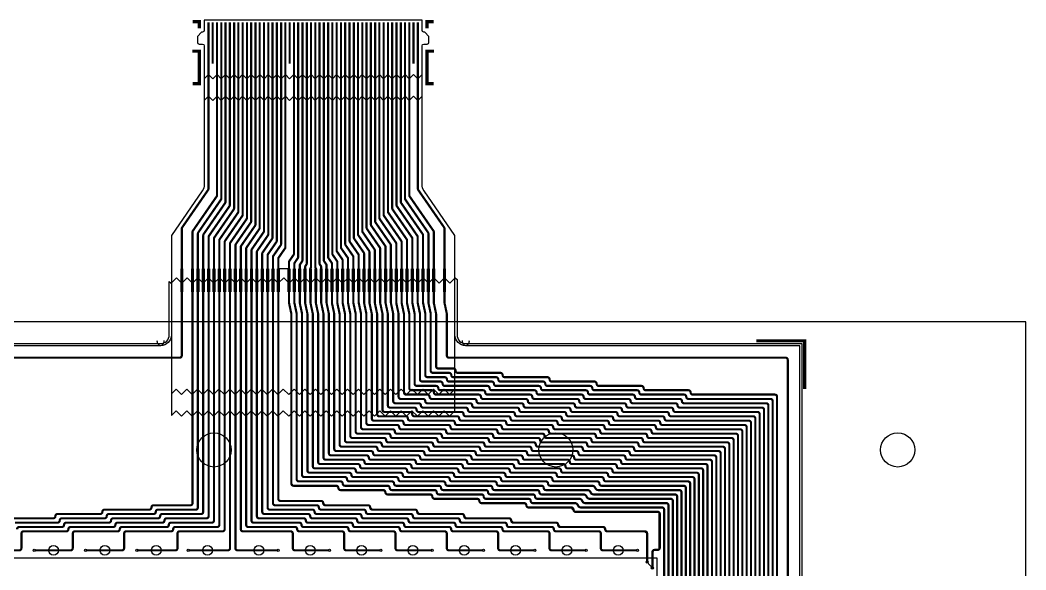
# Model space of a CAD drawing. Header units: millimetres. Extents: x 56 to 246, y -259 to -31.
# Drawn here: x 128.8 to 246.5, y -95 to -30.7 of the extents above; entities that cross this region are included whole.
import ezdxf

# ---------------------------------------------------------------- set-up
doc = ezdxf.new("R2010")
doc.units = ezdxf.units.MM
doc.header["$MEASUREMENT"] = 0
doc.layers.get('0').update_dxf_attribs({"linetype": 'CONTINUOUS'})
for name, color, linetype in [('16', 5, 'CONTINUOUS'), ('17', 1, 'CONTINUOUS'), ('26', 7, 'CONTINUOUS'), ('9', 5, 'CONTINUOUS'), ('9A', 142, 'CONTINUOUS'), ('9B Barrier', 82, 'CONTINUOUS'), ('Robot Base', 6, 'CONTINUOUS')]:
    doc.layers.add(name, color=color, linetype=linetype)

# ---------------------------------------------------------------- blocks, each defined once
blk = doc.blocks.new('*U2')
blk.add_circle((0, 0), 2)
blk = doc.blocks.new('*U3')
at = {"color": 0, "linetype": 'ByBlock'}
for p in [(80, 0), (120, 0), (160, 0)]:
    blk.add_blockref('*U2', p, dxfattribs=at)

msp = doc.modelspace()

# ---------------------------------------------------------------- linework, layer by layer
at = {"layer": '16'}
msp.add_lwpolyline([(181.32456, -68.19159, -0.415477851), (180.95754, -68.81098, -0.414213562), (179.68754, -67.54098), (179.68754, -55.91227), (176.0779, -50.68714, -0.15229617), (175.85281, -49.96529), (175.85281, -33.7083, -0.414213562), (176.05093, -33.51018), (176.45479, -33.51018, 0.414213562), (176.65291, -33.31206), (176.65291, -32.61064), (176.15292, -32.11064), (176.05093, -32.11064, -0.414213562), (175.85281, -31.91252), (175.85281, -30.7111), (150.35287, -30.7111), (150.35287, -31.91252, -0.414213562), (150.15475, -32.11064), (150.05276, -32.11064), (149.55277, -32.61064), (149.55277, -33.31206, 0.414213562), (149.75089, -33.51018), (150.15475, -33.51018, -0.414213562), (150.35287, -33.7083), (150.35287, -49.96529, -0.15229617), (150.12778, -50.68714), (146.51776, -55.91282), (146.51776, -67.54098, -0.414213562), (145.24776, -68.81098, -0.415477851), (144.88074, -68.19159)], format="xyb", dxfattribs=at)
at = {"layer": '17', "const_width": 0.254}
for points in [[(162.85284, -256.44582), (108.32307, -256.44582, -0.414213562), (108.06907, -256.19182), (108.06907, -70.46198, -0.414213562), (108.32307, -70.20798), (147.47826, -70.20798, 0.414213562), (147.73226, -69.95398), (147.73226, -55.1114, -0.15229617), (147.77593, -54.97136), (150.80928, -50.58043, 0.15229617), (150.85294, -50.44039), (150.85294, -30.9651)], [(153.35293, -30.9651), (153.35293, -52.33973, -0.15229617), (153.30881, -52.48121), (150.91328, -55.94887, 0.15229617), (150.86916, -56.09035), (150.86916, -88.74998, -0.414213562), (150.61516, -89.00398), (145.95995, -89.00398, 0.414213562), (145.70595, -89.25798), (145.70595, -89.25798, -0.414213562), (145.45195, -89.51198), (140.21866, -89.51198, 0.414213562), (139.96466, -89.76598), (139.96466, -89.76598, -0.414213562), (139.71066, -90.01998), (134.71981, -90.01998, 0.414213562), (134.46581, -90.27398), (134.46581, -90.27398, -0.414213562), (134.21181, -90.52798), (129.22097, -90.52798, 0.414213562), (128.96697, -90.78198), (128.96697, -92.49648, -0.414213562), (128.71297, -92.75048), (124.46101, -92.75048)], [(127.69697, -89.00398), (132.68781, -89.00398, 0.414213562), (132.94181, -88.74998), (132.94181, -88.74998, -0.414213562), (133.19581, -88.49598), (138.18666, -88.49598, 0.414213562), (138.44066, -88.24198), (138.44066, -88.24198, -0.414213562), (138.69466, -87.98798), (143.92795, -87.98798, 0.414213562), (144.18195, -87.73398), (144.18195, -87.73398, -0.414213562), (144.43595, -87.47998), (148.73302, -87.47998, 0.414213562), (148.98702, -87.22598), (148.98702, -55.50345, -0.15229617), (149.03114, -55.36197), (151.80927, -51.34048, 0.15229617), (151.85294, -51.20044), (151.85294, -30.9651)], [(152.35294, -30.9651), (152.35294, -51.57967, -0.15229617), (152.30882, -51.72116), (149.65852, -55.5576, 0.15229617), (149.6144, -55.69909), (149.6144, -87.73398, -0.414213562), (149.3604, -87.98798), (144.94395, -87.98798, 0.414213562), (144.68995, -88.24198), (144.68995, -88.24198, -0.414213562), (144.43595, -88.49598), (139.20266, -88.49598, 0.414213562), (138.94866, -88.74998), (138.94866, -88.74998, -0.414213562), (138.69466, -89.00398), (133.70381, -89.00398, 0.414213562), (133.44981, -89.25798), (133.44981, -89.25798, -0.414213562), (133.19581, -89.51198), (128.20497, -89.51198, 0.414213562)], [(152.85294, -30.9651), (152.85294, -51.9597, -0.15229617), (152.80882, -52.10118), (150.2859, -55.75324, 0.15229617), (150.24178, -55.89472), (150.24178, -88.24198, -0.414213562), (149.98778, -88.49598), (145.45195, -88.49598, 0.414213562), (145.19795, -88.74998), (145.19795, -88.74998, -0.414213562), (144.94395, -89.00398), (139.71066, -89.00398, 0.414213562), (139.45666, -89.25798), (139.45666, -89.25798, -0.414213562), (139.20266, -89.51198), (134.21181, -89.51198, 0.414213562), (133.95781, -89.76598), (133.95781, -89.76598, -0.414213562), (133.70381, -90.01998), (128.71297, -90.01998, 0.414213562), (128.45897, -90.27398)], [(153.85293, -30.9651), (153.85293, -52.71975, -0.15229617), (153.80881, -52.86123), (151.54066, -56.1445, 0.15229617), (151.49654, -56.28598), (151.49654, -89.25798, -0.414213562), (151.24254, -89.51198), (146.46795, -89.51198, 0.414213562), (146.21395, -89.76598), (146.21395, -89.76598, -0.414213562), (145.95995, -90.01998), (140.72666, -90.01998, 0.414213562), (140.47266, -90.27398), (140.47266, -90.27398, -0.414213562), (140.21866, -90.52798), (135.22781, -90.52798, 0.414213562), (134.97381, -90.78198), (134.97381, -92.49648, -0.414213562), (134.71981, -92.75048), (130.46785, -92.75048)], [(154.35293, -30.9651), (154.35293, -53.09978, -0.15229617), (154.30881, -53.24126), (152.16804, -56.34014, 0.15229617), (152.12392, -56.48162), (152.12392, -89.76598, -0.414213562), (151.86992, -90.01998), (146.97595, -90.01998, 0.414213562), (146.72195, -90.27398), (146.72195, -90.27398, -0.414213562), (146.46795, -90.52798), (141.23466, -90.52798, 0.414213562), (140.98066, -90.78198), (140.98066, -92.49648, -0.414213562), (140.72666, -92.75048), (136.4747, -92.75048)], [(154.85292, -30.9651), (154.85292, -53.4798, -0.15229617), (154.80881, -53.62128), (152.79542, -56.53577, 0.15229617), (152.7513, -56.67725), (152.7513, -90.27398, -0.414213562), (152.4973, -90.52798), (147.48395, -90.52798, 0.414213562), (147.22995, -90.78198), (147.22995, -92.49648, -0.414213562), (146.97595, -92.75048), (142.48155, -92.75048)], [(155.35292, -30.9651), (155.35292, -53.85983, -0.15229617), (155.3088, -54.00131), (153.4228, -56.7314, 0.15229617), (153.37868, -56.87288), (153.37868, -92.49648, -0.414213562), (153.12468, -92.75048), (148.48839, -92.75048)], [(159.0012, -92.75048), (154.26006, -92.75048, -0.414213562), (154.00606, -92.49648), (154.00606, -57.06852, -0.15229617), (154.05018, -56.92703), (155.8088, -54.38134, 0.15229617), (155.85292, -54.23985), (155.85292, -30.9651)], [(165.00804, -92.75048), (160.97605, -92.75048, -0.414213562), (160.72205, -92.49648), (160.72205, -90.78198, 0.414213562), (160.46805, -90.52798), (154.88744, -90.52798, -0.414213562), (154.63344, -90.27398), (154.63344, -57.26415, -0.15229617), (154.67756, -57.12267), (156.3088, -54.76136, 0.15229617), (156.35292, -54.61988), (156.35292, -30.9651)], [(171.01489, -92.75048), (166.9829, -92.75048, -0.414213562), (166.7289, -92.49648), (166.7289, -90.78198, 0.414213562), (166.4749, -90.52798), (161.48405, -90.52798, -0.414213562), (161.23005, -90.27398), (161.23005, -90.27398, 0.414213562), (160.97605, -90.01998), (155.51482, -90.01998, -0.414213562), (155.26082, -89.76598), (155.26082, -57.45978, -0.15229617), (155.30494, -57.3183), (156.8088, -55.14139, 0.15229617), (156.85291, -54.99991), (156.85291, -30.9651)], [(177.02174, -92.75048), (172.98975, -92.75048, -0.414213562), (172.73575, -92.49648), (172.73575, -90.78198, 0.414213562), (172.48175, -90.52798), (167.4909, -90.52798, -0.414213562), (167.2369, -90.27398), (167.2369, -90.27398, 0.414213562), (166.9829, -90.01998), (161.99205, -90.01998, -0.414213562), (161.73805, -89.76598), (161.73805, -89.76598, 0.414213562), (161.48405, -89.51198), (156.1422, -89.51198, -0.414213562), (155.8882, -89.25798), (155.8882, -57.65541, -0.15229617), (155.93232, -57.51393), (157.30879, -55.52141, 0.15229617), (157.35291, -55.37993), (157.35291, -30.9651)], [(183.02858, -92.75048), (178.99659, -92.75048, -0.414213562), (178.74259, -92.49648), (178.74259, -90.78198, 0.414213562), (178.48859, -90.52798), (173.49775, -90.52798, -0.414213562), (173.24375, -90.27398), (173.24375, -90.27398, 0.414213562), (172.98975, -90.01998), (167.9989, -90.01998, -0.414213562), (167.7449, -89.76598), (167.7449, -89.76598, 0.414213562), (167.4909, -89.51198), (162.50005, -89.51198, -0.414213562), (162.24605, -89.25798), (162.24605, -89.25798, 0.414213562), (161.99205, -89.00398), (156.76958, -89.00398, -0.414213562), (156.51558, -88.74998), (156.51558, -57.85105, -0.15229617), (156.5597, -57.70956), (157.80879, -55.90144, 0.15229617), (157.85291, -55.75996), (157.85291, -30.9651)], [(189.03543, -92.75048), (185.00344, -92.75048, -0.414213562), (184.74944, -92.49648), (184.74944, -90.78198, 0.414213562), (184.49544, -90.52798), (179.50459, -90.52798, -0.414213562), (179.25059, -90.27398), (179.25059, -90.27398, 0.414213562), (178.99659, -90.01998), (174.00575, -90.01998, -0.414213562), (173.75175, -89.76598), (173.75175, -89.76598, 0.414213562), (173.49775, -89.51198), (168.5069, -89.51198, -0.414213562), (168.2529, -89.25798), (168.2529, -89.25798, 0.414213562), (167.9989, -89.00398), (163.00805, -89.00398, -0.414213562), (162.75405, -88.74998), (162.75405, -88.74998, 0.414213562), (162.50005, -88.49598), (157.39696, -88.49598, -0.414213562), (157.14296, -88.24198), (157.14296, -58.04668, -0.15229617), (157.18708, -57.9052), (158.30879, -56.28146, 0.15229617), (158.35291, -56.13998), (158.35291, -30.9651)], [(195.04227, -92.75048), (191.01028, -92.75048, -0.414213562), (190.75628, -92.49648), (190.75628, -90.78198, 0.414213562), (190.50228, -90.52798), (185.51144, -90.52798, -0.414213562), (185.25744, -90.27398), (185.25744, -90.27398, 0.414213562), (185.00344, -90.01998), (180.01259, -90.01998, -0.414213562), (179.75859, -89.76598), (179.75859, -89.76598, 0.414213562), (179.50459, -89.51198), (174.51375, -89.51198, -0.414213562), (174.25975, -89.25798), (174.25975, -89.25798, 0.414213562), (174.00575, -89.00398), (169.0149, -89.00398, -0.414213562), (168.7609, -88.74998), (168.7609, -88.74998, 0.414213562), (168.5069, -88.49598), (163.51605, -88.49598, -0.414213562), (163.26205, -88.24198), (163.26205, -88.24198, 0.414213562), (163.00805, -87.98798), (158.02434, -87.98798, -0.414213562), (157.77034, -87.73398), (157.77034, -58.24231, -0.15229617), (157.81446, -58.10083), (158.80879, -56.66149, 0.15229617), (158.8529, -56.52001), (158.8529, -30.9651)], [(201.04912, -92.75048), (197.01713, -92.75048, -0.414213562), (196.76313, -92.49648), (196.76313, -90.78198, 0.414213562), (196.50913, -90.52798), (191.51828, -90.52798, -0.414213562), (191.26428, -90.27398), (191.26428, -90.27398, 0.414213562), (191.01028, -90.01998), (186.01944, -90.01998, -0.414213562), (185.76544, -89.76598), (185.76544, -89.76598, 0.414213562), (185.51144, -89.51198), (180.52059, -89.51198, -0.414213562), (180.26659, -89.25798), (180.26659, -89.25798, 0.414213562), (180.01259, -89.00398), (175.02175, -89.00398, -0.414213562), (174.76775, -88.74998), (174.76775, -88.74998, 0.414213562), (174.51375, -88.49598), (169.5229, -88.49598, -0.414213562), (169.2689, -88.24198), (169.2689, -88.24198, 0.414213562), (169.0149, -87.98798), (164.02405, -87.98798, -0.414213562), (163.77005, -87.73398), (163.77005, -87.73398, 0.414213562), (163.51605, -87.47998), (158.65172, -87.47998, -0.414213562), (158.39772, -87.22598), (158.39772, -58.43794, -0.15229617), (158.44184, -58.29646), (159.30878, -57.04152, 0.15229617), (159.3529, -56.90003), (159.3529, -30.9651)], [(202.18061, -94.12548), (202.18061, -90.78198, 0.414213562), (201.92661, -90.52798), (197.52513, -90.52798, -0.414213562), (197.27113, -90.27398), (197.27113, -90.27398, 0.414213562), (197.01713, -90.01998), (192.02628, -90.01998, -0.414213562), (191.77228, -89.76598), (191.77228, -89.76598, 0.414213562), (191.51828, -89.51198), (186.52744, -89.51198, -0.414213562), (186.27344, -89.25798), (186.27344, -89.25798, 0.414213562), (186.01944, -89.00398), (181.02859, -89.00398, -0.414213562), (180.77459, -88.74998), (180.77459, -88.74998, 0.414213562), (180.52059, -88.49598), (175.52975, -88.49598, -0.414213562), (175.27575, -88.24198), (175.27575, -88.24198, 0.414213562), (175.02175, -87.98798), (170.0309, -87.98798, -0.414213562), (169.7769, -87.73398), (169.7769, -87.73398, 0.414213562), (169.5229, -87.47998), (164.53205, -87.47998, -0.414213562), (164.27805, -87.22598), (164.27805, -87.22598, 0.414213562), (164.02405, -86.97198), (159.2791, -86.97198, -0.414213562), (159.0251, -86.71798), (159.0251, -58.63358, -0.15229617), (159.06922, -58.49209), (159.80878, -57.42154, 0.15229617), (159.8529, -57.28006), (159.8529, -30.9651)], [(202.7996, -94.82068), (202.7996, -92.95435, -0.414213562), (203.0536, -92.70035), (203.41261, -92.70035, 0.414213562), (203.66661, -92.44635), (203.66661, -88.49598, 0.414213562), (203.41261, -88.24198), (193.81711, -88.24198, -0.414213562), (193.56311, -87.98798, 0.414213562), (193.30911, -87.73398), (188.30544, -87.73398, -0.414213562), (188.05144, -87.47998), (188.05144, -87.47998, 0.414213562), (187.79744, -87.22598), (182.80659, -87.22598, -0.414213562), (182.55259, -86.97198), (182.55259, -86.97198, 0.414213562), (182.29859, -86.71798), (177.30775, -86.71798, -0.414213562), (177.05375, -86.46398), (177.05375, -86.46398, 0.414213562), (176.79975, -86.20998), (171.8089, -86.20998, -0.414213562), (171.5549, -85.95598), (171.5549, -85.95598, 0.414213562), (171.3009, -85.70198), (166.31005, -85.70198, -0.414213562), (166.05605, -85.44798), (166.05605, -85.44798, 0.414213562), (165.80205, -85.19398), (160.8031, -85.19398, -0.414213562), (160.5491, -84.93998), (160.5491, -65.09397, 0.052274274), (160.54358, -65.04129), (160.28538, -63.82339, -0.052274274), (160.27986, -63.77071), (160.27986, -59.02484, -0.15229617), (160.32398, -58.88336), (160.80877, -58.18159, 0.15229617), (160.85289, -58.04011), (160.85289, -30.9651)], [(204.17461, -100.62162), (204.17461, -87.98798, 0.414213562), (203.92061, -87.73398), (194.43928, -87.73398, -0.317837245), (194.08007, -87.47998, 0.317837245), (193.72086, -87.22598), (188.81344, -87.22598, -0.414213562), (188.55944, -86.97198), (188.55944, -86.97198, 0.414213562), (188.30544, -86.71798), (183.31459, -86.71798, -0.414213562), (183.06059, -86.46398), (183.06059, -86.46398, 0.414213562), (182.80659, -86.20998), (177.81575, -86.20998, -0.414213562), (177.56175, -85.95598), (177.56175, -85.95598, 0.414213562), (177.30775, -85.70198), (172.3169, -85.70198, -0.414213562), (172.0629, -85.44798), (172.0629, -85.44798, 0.414213562), (171.8089, -85.19398), (166.81805, -85.19398, -0.414213562), (166.56405, -84.93998), (166.56405, -84.93998, 0.414213562), (166.31005, -84.68598), (161.43048, -84.68598, -0.414213562), (161.17648, -84.43198), (161.17648, -65.09397, 0.052274274), (161.17096, -65.04129), (160.91276, -63.82339, -0.052274274), (160.90724, -63.77071), (160.90724, -59.22047, -0.15229617), (160.95136, -59.07899), (161.30877, -58.56162, 0.15229617), (161.35289, -58.42014), (161.35289, -30.9651)], [(161.85289, -30.9651), (161.85289, -58.80016, -0.15229617), (161.80877, -58.94164), (161.57874, -59.27463, 0.15229617), (161.53462, -59.41611), (161.53462, -63.77071, 0.052274274), (161.54014, -63.82339), (161.79834, -65.04129, -0.052274274), (161.80386, -65.09397), (161.80386, -83.92398, 0.414213562), (162.05786, -84.17798), (166.81805, -84.17798, -0.414213562), (167.07205, -84.43198), (167.07205, -84.43198, 0.414213562), (167.32605, -84.68598), (172.3169, -84.68598, -0.414213562), (172.5709, -84.93998), (172.5709, -84.93998, 0.414213562), (172.8249, -85.19398), (177.81575, -85.19398, -0.414213562), (178.06975, -85.44798), (178.06975, -85.44798, 0.414213562), (178.32375, -85.70198), (183.31459, -85.70198, -0.414213562), (183.56859, -85.95598), (183.56859, -85.95598, 0.414213562), (183.82259, -86.20998), (188.81344, -86.20998, -0.414213562), (189.06744, -86.46398), (189.06744, -86.46398, 0.414213562), (189.32144, -86.71798), (194.22886, -86.71798, -0.317837245), (194.58807, -86.97198, 0.317837245), (194.94728, -87.22598), (204.42861, -87.22598, -0.414213562), (204.68261, -87.47998), (204.68261, -101.1464, -0.198912367)], [(205.19061, -101.35682), (205.19061, -86.97198, 0.414213562), (204.93661, -86.71798), (195.45528, -86.71798, -0.317837245), (195.09607, -86.46398, 0.317837245), (194.73686, -86.20998), (189.82944, -86.20998, -0.414213562), (189.57544, -85.95598), (189.57544, -85.95598, 0.414213562), (189.32144, -85.70198), (184.33059, -85.70198, -0.414213562), (184.07659, -85.44798), (184.07659, -85.44798, 0.414213562), (183.82259, -85.19398), (178.83175, -85.19398, -0.414213562), (178.57775, -84.93998), (178.57775, -84.93998, 0.414213562), (178.32375, -84.68598), (173.3329, -84.68598, -0.414213562), (173.0789, -84.43198), (173.0789, -84.43198, 0.414213562), (172.8249, -84.17798), (167.83405, -84.17798, -0.414213562), (167.58005, -83.92398), (167.58005, -83.92398, 0.414213562), (167.32605, -83.66998), (162.68524, -83.66998, -0.414213562), (162.43124, -83.41598), (162.43124, -65.09397, 0.052274274), (162.42572, -65.04129), (162.16752, -63.82339, -0.052274274), (162.162, -63.77071), (162.162, -59.61174, -0.15229617), (162.20612, -59.47026), (162.30877, -59.32167, 0.15229617), (162.35288, -59.18019), (162.35288, -30.9651)], [(162.85288, -30.9651), (162.85288, -59.56408, -0.128349163), (162.82113, -59.68572, 0.128349163), (162.78938, -59.80737), (162.78938, -63.77071, 0.052274274), (162.7949, -63.82339), (163.0531, -65.04129, -0.052274274), (163.05862, -65.09397), (163.05862, -82.90798, 0.414213562), (163.31262, -83.16198), (167.83405, -83.16198, -0.414213562), (168.08805, -83.41598), (168.08805, -83.41598, 0.414213562), (168.34205, -83.66998), (173.3329, -83.66998, -0.414213562), (173.5869, -83.92398), (173.5869, -83.92398, 0.414213562), (173.8409, -84.17798), (178.83175, -84.17798, -0.414213562), (179.08575, -84.43198), (179.08575, -84.43198, 0.414213562), (179.33975, -84.68598), (184.33059, -84.68598, -0.414213562), (184.58459, -84.93998), (184.58459, -84.93998, 0.414213562), (184.83859, -85.19398), (189.82944, -85.19398, -0.414213562), (190.08344, -85.44798), (190.08344, -85.44798, 0.414213562), (190.33744, -85.70198), (195.20128, -85.70198, -0.317837245), (195.56049, -85.95598, 0.317837245), (195.9197, -86.20998), (205.44461, -86.20998, -0.414213562), (205.69861, -86.46398), (205.69861, -101.56724, -0.198912367)], [(206.20661, -101.77771), (206.20661, -85.95598, 0.414213562), (205.95261, -85.70198), (196.47128, -85.70198, -0.317837245), (196.11207, -85.44798, 0.317837245), (195.75286, -85.19398), (190.84544, -85.19398, -0.414213562), (190.59144, -84.93998), (190.59144, -84.93998, 0.414213562), (190.33744, -84.68598), (185.34659, -84.68598, -0.414213562), (185.09259, -84.43198), (185.09259, -84.43198, 0.414213562), (184.83859, -84.17798), (179.84775, -84.17798, -0.414213562), (179.59375, -83.92398), (179.59375, -83.92398, 0.414213562), (179.33975, -83.66998), (174.3489, -83.66998, -0.414213562), (174.0949, -83.41598), (174.0949, -83.41598, 0.414213562), (173.8409, -83.16198), (168.85005, -83.16198, -0.414213562), (168.59605, -82.90798), (168.59605, -82.90798, 0.414213562), (168.34205, -82.65398), (163.93962, -82.65398, -0.414213562), (163.68562, -82.39998), (163.68562, -65.09397, 0.052274274), (163.6801, -65.04129), (163.4219, -63.82339, -0.052274274), (163.41638, -63.77071), (163.41638, -59.80737, 0.128349163), (163.38463, -59.68572, -0.128349163), (163.35288, -59.56408), (163.35288, -30.9651)], [(163.85288, -30.9651), (163.85288, -59.18019, 0.15229617), (163.89699, -59.32167), (163.99964, -59.47026, -0.15229617), (164.04376, -59.61174), (164.04376, -63.77071, 0.052274274), (164.04928, -63.82339), (164.30748, -65.04129, -0.052274274), (164.313, -65.09397), (164.313, -81.89198, 0.414213562), (164.567, -82.14598), (168.85005, -82.14598, -0.414213562), (169.10405, -82.39998), (169.10405, -82.39998, 0.414213562), (169.35805, -82.65398), (174.3489, -82.65398, -0.414213562), (174.6029, -82.90798), (174.6029, -82.90798, 0.414213562), (174.8569, -83.16198), (179.84775, -83.16198, -0.414213562), (180.10175, -83.41598), (180.10175, -83.41598, 0.414213562), (180.35575, -83.66998), (185.34659, -83.66998, -0.414213562), (185.60059, -83.92398), (185.60059, -83.92398, 0.414213562), (185.85459, -84.17798), (190.84544, -84.17798, -0.414213562), (191.09944, -84.43198), (191.09944, -84.43198, 0.414213562), (191.35344, -84.68598), (196.34428, -84.68598, -0.414213562), (196.59828, -84.93998), (196.59828, -84.93998, 0.414213562), (196.85228, -85.19398), (206.46061, -85.19398, -0.414213562), (206.71461, -85.44798), (206.71461, -101.98813, -0.198912367)], [(175.35282, -30.9651), (175.35282, -50.44039, 0.15229617), (175.39648, -50.58043), (178.42983, -54.97136, -0.15229617), (178.4735, -55.1114), (178.4735, -63.77252, 0.052274274), (178.47902, -63.82519), (178.73722, -65.0431, -0.052274274), (178.74274, -65.09577), (178.74274, -69.95398, 0.414213562), (178.99674, -70.20798), (218.38261, -70.20798, -0.414213562), (218.63661, -70.46198), (218.63661, -256.19182, -0.414213562), (218.38261, -256.44582), (163.85284, -256.44582)], [(207.22261, -102.19855), (207.22261, -84.93998, 0.414213562), (206.96861, -84.68598), (197.36028, -84.68598, -0.414213562), (197.10628, -84.43198), (197.10628, -84.43198, 0.414213562), (196.85228, -84.17798), (191.86144, -84.17798, -0.414213562), (191.60744, -83.92398), (191.60744, -83.92398, 0.414213562), (191.35344, -83.66998), (186.36259, -83.66998, -0.414213562), (186.10859, -83.41598), (186.10859, -83.41598, 0.414213562), (185.85459, -83.16198), (180.86375, -83.16198, -0.414213562), (180.60975, -82.90798), (180.60975, -82.90798, 0.414213562), (180.35575, -82.65398), (175.3649, -82.65398, -0.414213562), (175.1109, -82.39998), (175.1109, -82.39998, 0.414213562), (174.8569, -82.14598), (169.86605, -82.14598, -0.414213562), (169.61205, -81.89198), (169.61205, -81.89198, 0.414213562), (169.35805, -81.63798), (165.19438, -81.63798, -0.414213562), (164.94038, -81.38398), (164.94038, -65.09397, 0.052274274), (164.93486, -65.04129), (164.67666, -63.82339, -0.052274274), (164.67114, -63.77071), (164.67114, -59.41611, 0.15229617), (164.62702, -59.27463), (164.39699, -58.94164, -0.15229617), (164.35287, -58.80016), (164.35287, -30.9651)], [(164.85287, -30.9651), (164.85287, -58.42014, 0.15229617), (164.89699, -58.56162), (165.2544, -59.07899, -0.15229617), (165.29852, -59.22047), (165.29852, -63.77071, 0.052274274), (165.30404, -63.82339), (165.56224, -65.04129, -0.052274274), (165.56776, -65.09397), (165.56776, -80.87598, 0.414213562), (165.82176, -81.12998), (169.86605, -81.12998, -0.414213562), (170.12005, -81.38398), (170.12005, -81.38398, 0.414213562), (170.37405, -81.63798), (175.3649, -81.63798, -0.414213562), (175.6189, -81.89198), (175.6189, -81.89198, 0.414213562), (175.8729, -82.14598), (180.86375, -82.14598, -0.414213562), (181.11775, -82.39998), (181.11775, -82.39998, 0.414213562), (181.37175, -82.65398), (186.36259, -82.65398, -0.414213562), (186.61659, -82.90798), (186.61659, -82.90798, 0.414213562), (186.87059, -83.16198), (191.86144, -83.16198, -0.414213562), (192.11544, -83.41598), (192.11544, -83.41598, 0.414213562), (192.36944, -83.66998), (197.36028, -83.66998, -0.414213562), (197.61428, -83.92398), (197.61428, -83.92398, 0.414213562), (197.86828, -84.17798), (207.47661, -84.17798, -0.414213562), (207.73061, -84.43198), (207.73061, -102.40897, -0.198912367)], [(208.23861, -102.61939), (208.23861, -83.92398, 0.414213562), (207.98461, -83.66998), (198.37628, -83.66998, -0.414213562), (198.12228, -83.41598), (198.12228, -83.41598, 0.414213562), (197.86828, -83.16198), (192.87744, -83.16198, -0.414213562), (192.62344, -82.90798), (192.62344, -82.90798, 0.414213562), (192.36944, -82.65398), (187.37859, -82.65398, -0.414213562), (187.12459, -82.39998), (187.12459, -82.39998, 0.414213562), (186.87059, -82.14598), (181.87975, -82.14598, -0.414213562), (181.62575, -81.89198), (181.62575, -81.89198, 0.414213562), (181.37175, -81.63798), (176.3809, -81.63798, -0.414213562), (176.1269, -81.38398), (176.1269, -81.38398, 0.414213562), (175.8729, -81.12998), (170.88205, -81.12998, -0.414213562), (170.62805, -80.87598), (170.62805, -80.87598, 0.414213562), (170.37405, -80.62198), (166.44914, -80.62198, -0.414213562), (166.19514, -80.36798), (166.19514, -65.09397, 0.052274274), (166.18962, -65.04129), (165.93142, -63.82339, -0.052274274), (165.9259, -63.77071), (165.9259, -59.02484, 0.15229617), (165.88178, -58.88336), (165.39699, -58.18159, -0.15229617), (165.35287, -58.04011), (165.35287, -30.9651)], [(208.74661, -102.82981), (208.74661, -83.41598, 0.414213562), (208.49261, -83.16198), (198.88428, -83.16198, -0.414213562), (198.63028, -82.90798), (198.63028, -82.90798, 0.414213562), (198.37628, -82.65398), (193.38544, -82.65398, -0.414213562), (193.13144, -82.39998), (193.13144, -82.39998, 0.414213562), (192.87744, -82.14598), (187.88659, -82.14598, -0.414213562), (187.63259, -81.89198), (187.63259, -81.89198, 0.414213562), (187.37859, -81.63798), (182.38775, -81.63798, -0.414213562), (182.13375, -81.38398), (182.13375, -81.38398, 0.414213562), (181.87975, -81.12998), (176.8889, -81.12998, -0.414213562), (176.6349, -80.87598), (176.6349, -80.87598, 0.414213562), (176.3809, -80.62198), (171.39005, -80.62198, -0.414213562), (171.13605, -80.36798), (171.13605, -80.36798, 0.414213562), (170.88205, -80.11398), (167.07652, -80.11398, -0.414213562), (166.82252, -79.85998), (166.82252, -65.09397, 0.052274274), (166.817, -65.04129), (166.5588, -63.82339, -0.052274274), (166.55328, -63.77071), (166.55328, -58.82921, 0.15229617), (166.50916, -58.68773), (165.89698, -57.80157, -0.15229617), (165.85287, -57.66009), (165.85287, -30.9651)], [(209.25461, -103.04023), (209.25461, -82.90798, 0.414213562), (209.00061, -82.65398), (199.39228, -82.65398, -0.414213562), (199.13828, -82.39998), (199.13828, -82.39998, 0.414213562), (198.88428, -82.14598), (193.89344, -82.14598, -0.414213562), (193.63944, -81.89198), (193.63944, -81.89198, 0.414213562), (193.38544, -81.63798), (188.39459, -81.63798, -0.414213562), (188.14059, -81.38398), (188.14059, -81.38398, 0.414213562), (187.88659, -81.12998), (182.89575, -81.12998, -0.414213562), (182.64175, -80.87598), (182.64175, -80.87598, 0.414213562), (182.38775, -80.62198), (177.3969, -80.62198, -0.414213562), (177.1429, -80.36798), (177.1429, -80.36798, 0.414213562), (176.8889, -80.11398), (171.89805, -80.11398, -0.414213562), (171.64405, -79.85998), (171.64405, -79.85998, 0.414213562), (171.39005, -79.60598), (167.7039, -79.60598, -0.414213562), (167.4499, -79.35198), (167.4499, -65.09577, 0.052274274), (167.44438, -65.0431), (167.18618, -63.82519, -0.052274274), (167.18066, -63.77252), (167.18066, -58.63358, 0.15229617), (167.13654, -58.49209), (166.39698, -57.42154, -0.15229617), (166.35286, -57.28006), (166.35286, -30.9651)], [(209.76261, -103.25065), (209.76261, -82.39998, 0.414213562), (209.50861, -82.14598), (199.90028, -82.14598, -0.414213562), (199.64628, -81.89198), (199.64628, -81.89198, 0.414213562), (199.39228, -81.63798), (194.40144, -81.63798, -0.414213562), (194.14744, -81.38398), (194.14744, -81.38398, 0.414213562), (193.89344, -81.12998), (188.90259, -81.12998, -0.414213562), (188.64859, -80.87598), (188.64859, -80.87598, 0.414213562), (188.39459, -80.62198), (183.40375, -80.62198, -0.414213562), (183.14975, -80.36798), (183.14975, -80.36798, 0.414213562), (182.89575, -80.11398), (177.9049, -80.11398, -0.414213562), (177.6509, -79.85998), (177.6509, -79.85998, 0.414213562), (177.3969, -79.60598), (172.40605, -79.60598, -0.414213562), (172.15205, -79.35198), (172.15205, -79.35198, 0.414213562), (171.89805, -79.09798), (168.33128, -79.09798, -0.414213562), (168.07728, -78.84398), (168.07728, -65.09397, 0.052274274), (168.07176, -65.04129), (167.81356, -63.82339, -0.052274274), (167.80804, -63.77071), (167.80804, -58.43794, 0.15229617), (167.76392, -58.29646), (166.89698, -57.04152, -0.15229617), (166.85286, -56.90003), (166.85286, -30.9651)], [(210.27061, -103.46107), (210.27061, -81.89198, 0.414213562), (210.01661, -81.63798), (200.40828, -81.63798, -0.414213562), (200.15428, -81.38398), (200.15428, -81.38398, 0.414213562), (199.90028, -81.12998), (194.90944, -81.12998, -0.414213562), (194.65544, -80.87598), (194.65544, -80.87598, 0.414213562), (194.40144, -80.62198), (189.41059, -80.62198, -0.414213562), (189.15659, -80.36798), (189.15659, -80.36798, 0.414213562), (188.90259, -80.11398), (183.91175, -80.11398, -0.414213562), (183.65775, -79.85998), (183.65775, -79.85998, 0.414213562), (183.40375, -79.60598), (178.4129, -79.60598, -0.414213562), (178.1589, -79.35198), (178.1589, -79.35198, 0.414213562), (177.9049, -79.09798), (172.91405, -79.09798, -0.414213562), (172.66005, -78.84398), (172.66005, -78.84398, 0.414213562), (172.40605, -78.58998), (168.95866, -78.58998, -0.414213562), (168.70466, -78.33598), (168.70466, -65.09397, 0.052274274), (168.69914, -65.04129), (168.44094, -63.82339, -0.052274274), (168.43542, -63.77071), (168.43542, -58.24231, 0.15229617), (168.3913, -58.10083), (167.39697, -56.66149, -0.15229617), (167.35286, -56.52001), (167.35286, -30.9651)], [(210.77861, -103.67149), (210.77861, -81.38398, 0.414213562), (210.52461, -81.12998), (200.91628, -81.12998, -0.414213562), (200.66228, -80.87598), (200.66228, -80.87598, 0.414213562), (200.40828, -80.62198), (195.41744, -80.62198, -0.414213562), (195.16344, -80.36798), (195.16344, -80.36798, 0.414213562), (194.90944, -80.11398), (189.91859, -80.11398, -0.414213562), (189.66459, -79.85998), (189.66459, -79.85998, 0.414213562), (189.41059, -79.60598), (184.41975, -79.60598, -0.414213562), (184.16575, -79.35198), (184.16575, -79.35198, 0.414213562), (183.91175, -79.09798), (178.9209, -79.09798, -0.414213562), (178.6669, -78.84398), (178.6669, -78.84398, 0.414213562), (178.4129, -78.58998), (173.42205, -78.58998, -0.414213562), (173.16805, -78.33598), (173.16805, -78.33598, 0.414213562), (172.91405, -78.08198), (169.58604, -78.08198, -0.414213562), (169.33204, -77.82798), (169.33204, -65.09397, 0.052274274), (169.32652, -65.04129), (169.06832, -63.82339, -0.052274274), (169.0628, -63.77071), (169.0628, -58.04668, 0.15229617), (169.01868, -57.9052), (167.89697, -56.28146, -0.15229617), (167.85285, -56.13998), (167.85285, -30.9651)], [(211.28661, -103.88191), (211.28661, -80.87598, 0.414213562), (211.03261, -80.62198), (201.42428, -80.62198, -0.414213562), (201.17028, -80.36798), (201.17028, -80.36798, 0.414213562), (200.91628, -80.11398), (195.92544, -80.11398, -0.414213562), (195.67144, -79.85998), (195.67144, -79.85998, 0.414213562), (195.41744, -79.60598), (190.42659, -79.60598, -0.414213562), (190.17259, -79.35198), (190.17259, -79.35198, 0.414213562), (189.91859, -79.09798), (184.92775, -79.09798, -0.414213562), (184.67375, -78.84398), (184.67375, -78.84398, 0.414213562), (184.41975, -78.58998), (179.4289, -78.58998, -0.414213562), (179.1749, -78.33598), (179.1749, -78.33598, 0.414213562), (178.9209, -78.08198), (173.93005, -78.08198, -0.414213562), (173.67605, -77.82798), (173.67605, -77.82798, 0.414213562), (173.42205, -77.57398), (170.21342, -77.57398, -0.414213562), (169.95942, -77.31998), (169.95942, -65.09397, 0.052274274), (169.9539, -65.04129), (169.6957, -63.82339, -0.052274274), (169.69018, -63.77071), (169.69018, -57.85105, 0.15229617), (169.64606, -57.70956), (168.39697, -55.90144, -0.15229617), (168.35285, -55.75996), (168.35285, -30.9651)], [(211.79461, -104.09233), (211.79461, -80.36798, 0.414213562), (211.54061, -80.11398), (201.93228, -80.11398, -0.414213562), (201.67828, -79.85998), (201.67828, -79.85998, 0.414213562), (201.42428, -79.60598), (196.43344, -79.60598, -0.414213562), (196.17944, -79.35198), (196.17944, -79.35198, 0.414213562), (195.92544, -79.09798), (190.93459, -79.09798, -0.414213562), (190.68059, -78.84398), (190.68059, -78.84398, 0.414213562), (190.42659, -78.58998), (185.43575, -78.58998, -0.414213562), (185.18175, -78.33598), (185.18175, -78.33598, 0.414213562), (184.92775, -78.08198), (179.9369, -78.08198, -0.414213562), (179.6829, -77.82798), (179.6829, -77.82798, 0.414213562), (179.4289, -77.57398), (174.43805, -77.57398, -0.414213562), (174.18405, -77.31998), (174.18405, -77.31998, 0.414213562), (173.93005, -77.06598), (170.8408, -77.06598, -0.414213562), (170.5868, -76.81198), (170.5868, -65.09397, 0.052274274), (170.58128, -65.04129), (170.32308, -63.82339, -0.052274274), (170.31756, -63.77071), (170.31756, -57.65541, 0.15229617), (170.27344, -57.51393), (168.89697, -55.52141, -0.15229617), (168.85285, -55.37993), (168.85285, -30.9651)], [(212.30261, -104.30275), (212.30261, -79.85998, 0.414213562), (212.04861, -79.60598), (202.44028, -79.60598, -0.414213562), (202.18628, -79.35198), (202.18628, -79.35198, 0.414213562), (201.93228, -79.09798), (196.94144, -79.09798, -0.414213562), (196.68744, -78.84398), (196.68744, -78.84398, 0.414213562), (196.43344, -78.58998), (191.44259, -78.58998, -0.414213562), (191.18859, -78.33598), (191.18859, -78.33598, 0.414213562), (190.93459, -78.08198), (185.94375, -78.08198, -0.414213562), (185.68975, -77.82798), (185.68975, -77.82798, 0.414213562), (185.43575, -77.57398), (180.4449, -77.57398, -0.414213562), (180.1909, -77.31998), (180.1909, -77.31998, 0.414213562), (179.9369, -77.06598), (174.94605, -77.06598, -0.414213562), (174.69205, -76.81198), (174.69205, -76.81198, 0.414213562), (174.43805, -76.55798), (171.46818, -76.55798, -0.414213562), (171.21418, -76.30398), (171.21418, -65.09577, 0.052274274), (171.20866, -65.0431), (170.95046, -63.82519, -0.052274274), (170.94494, -63.77252), (170.94494, -57.45978, 0.15229617), (170.90082, -57.3183), (169.39696, -55.14139, -0.15229617), (169.35285, -54.99991), (169.35285, -30.9651)], [(212.81061, -104.51317), (212.81061, -79.35198, 0.414213562), (212.55661, -79.09798), (202.94828, -79.09798, -0.414213562), (202.69428, -78.84398), (202.69428, -78.84398, 0.414213562), (202.44028, -78.58998), (197.44944, -78.58998, -0.414213562), (197.19544, -78.33598), (197.19544, -78.33598, 0.414213562), (196.94144, -78.08198), (191.95059, -78.08198, -0.414213562), (191.69659, -77.82798), (191.69659, -77.82798, 0.414213562), (191.44259, -77.57398), (186.45175, -77.57398, -0.414213562), (186.19775, -77.31998), (186.19775, -77.31998, 0.414213562), (185.94375, -77.06598), (180.9529, -77.06598, -0.414213562), (180.6989, -76.81198), (180.6989, -76.81198, 0.414213562), (180.4449, -76.55798), (175.45405, -76.55798, -0.414213562), (175.20005, -76.30398), (175.20005, -76.30398, 0.414213562), (174.94605, -76.04998), (172.09556, -76.04998, -0.414213562), (171.84156, -75.79598), (171.84156, -65.09397, 0.052274274), (171.83604, -65.04129), (171.57784, -63.82339, -0.052274274), (171.57232, -63.77071), (171.57232, -57.26415, 0.15229617), (171.5282, -57.12267), (169.89696, -54.76136, -0.15229617), (169.85284, -54.61988), (169.85284, -30.9651)], [(213.31861, -104.72359), (213.31861, -78.84398, 0.414213562), (213.06461, -78.58998), (203.45628, -78.58998, -0.414213562), (203.20228, -78.33598), (203.20228, -78.33598, 0.414213562), (202.94828, -78.08198), (197.95744, -78.08198, -0.414213562), (197.70344, -77.82798), (197.70344, -77.82798, 0.414213562), (197.44944, -77.57398), (192.45859, -77.57398, -0.414213562), (192.20459, -77.31998), (192.20459, -77.31998, 0.414213562), (191.95059, -77.06598), (186.95975, -77.06598, -0.414213562), (186.70575, -76.81198), (186.70575, -76.81198, 0.414213562), (186.45175, -76.55798), (181.4609, -76.55798, -0.414213562), (181.2069, -76.30398), (181.2069, -76.30398, 0.414213562), (180.9529, -76.04998), (175.96205, -76.04998, -0.414213562), (175.70805, -75.79598), (175.70805, -75.79598, 0.414213562), (175.45405, -75.54198), (172.72294, -75.54198, -0.414213562), (172.46894, -75.28798), (172.46894, -65.09397, 0.052274274), (172.46342, -65.04129), (172.20522, -63.82339, -0.052274274), (172.1997, -63.77071), (172.1997, -57.06852, 0.15229617), (172.15558, -56.92703), (170.39696, -54.38134, -0.15229617), (170.35284, -54.23985), (170.35284, -30.9651)], [(213.82661, -104.93401), (213.82661, -78.33598, 0.414213562), (213.57261, -78.08198), (203.96428, -78.08198, -0.414213562), (203.71028, -77.82798), (203.71028, -77.82798, 0.414213562), (203.45628, -77.57398), (198.46544, -77.57398, -0.414213562), (198.21144, -77.31998), (198.21144, -77.31998, 0.414213562), (197.95744, -77.06598), (192.96659, -77.06598, -0.414213562), (192.71259, -76.81198), (192.71259, -76.81198, 0.414213562), (192.45859, -76.55798), (187.46775, -76.55798, -0.414213562), (187.21375, -76.30398), (187.21375, -76.30398, 0.414213562), (186.95975, -76.04998), (181.9689, -76.04998, -0.414213562), (181.7149, -75.79598), (181.7149, -75.79598, 0.414213562), (181.4609, -75.54198), (176.47005, -75.54198, -0.414213562), (176.21605, -75.28798), (176.21605, -75.28798, 0.414213562), (175.96205, -75.03398), (173.35032, -75.03398, -0.414213562), (173.09632, -74.77998), (173.09632, -65.09397, 0.052274274), (173.0908, -65.04129), (172.8326, -63.82339, -0.052274274), (172.82708, -63.77071), (172.82708, -56.87288, 0.15229617), (172.78296, -56.7314), (170.89696, -54.00131, -0.15229617), (170.85284, -53.85983), (170.85284, -30.9651)], [(214.33461, -105.14443), (214.33461, -77.82798, 0.414213562), (214.08061, -77.57398), (204.47228, -77.57398, -0.414213562), (204.21828, -77.31998), (204.21828, -77.31998, 0.414213562), (203.96428, -77.06598), (198.97344, -77.06598, -0.414213562), (198.71944, -76.81198), (198.71944, -76.81198, 0.414213562), (198.46544, -76.55798), (193.47459, -76.55798, -0.414213562), (193.22059, -76.30398), (193.22059, -76.30398, 0.414213562), (192.96659, -76.04998), (187.97575, -76.04998, -0.414213562), (187.72175, -75.79598), (187.72175, -75.79598, 0.414213562), (187.46775, -75.54198), (182.4769, -75.54198, -0.414213562), (182.2229, -75.28798), (182.2229, -75.28798, 0.414213562), (181.9689, -75.03398), (176.97805, -75.03398, -0.414213562), (176.72405, -74.77998), (176.72405, -74.77998, 0.414213562), (176.47005, -74.52598), (173.9777, -74.52598, -0.414213562), (173.7237, -74.27198), (173.7237, -65.09397, 0.052274274), (173.71818, -65.04129), (173.45998, -63.82339, -0.052274274), (173.45446, -63.77071), (173.45446, -56.67725, 0.15229617), (173.41034, -56.53577), (171.39695, -53.62128, -0.15229617), (171.35284, -53.4798), (171.35284, -30.9651)], [(214.84261, -105.35485), (214.84261, -77.31998, 0.414213562), (214.58861, -77.06598), (204.98028, -77.06598, -0.414213562), (204.72628, -76.81198), (204.72628, -76.81198, 0.414213562), (204.47228, -76.55798), (199.48144, -76.55798, -0.414213562), (199.22744, -76.30398), (199.22744, -76.30398, 0.414213562), (198.97344, -76.04998), (193.98259, -76.04998, -0.414213562), (193.72859, -75.79598), (193.72859, -75.79598, 0.414213562), (193.47459, -75.54198), (188.48375, -75.54198, -0.414213562), (188.22975, -75.28798), (188.22975, -75.28798, 0.414213562), (187.97575, -75.03398), (182.9849, -75.03398, -0.414213562), (182.7309, -74.77998), (182.7309, -74.77998, 0.414213562), (182.4769, -74.52598), (177.48605, -74.52598, -0.414213562), (177.23205, -74.27198), (177.23205, -74.27198, 0.414213562), (176.97805, -74.01798), (174.60508, -74.01798, -0.414213562), (174.35108, -73.76398), (174.35108, -65.09397, 0.052274274), (174.34556, -65.04129), (174.08736, -63.82339, -0.052274274), (174.08184, -63.77071), (174.08184, -56.48162, 0.15229617), (174.03772, -56.34014), (171.89695, -53.24126, -0.15229617), (171.85283, -53.09978), (171.85283, -30.9651)], [(215.35061, -105.56527), (215.35061, -76.81198, 0.414213562), (215.09661, -76.55798), (205.48828, -76.55798, -0.414213562), (205.23428, -76.30398), (205.23428, -76.30398, 0.414213562), (204.98028, -76.04998), (199.98944, -76.04998, -0.414213562), (199.73544, -75.79598), (199.73544, -75.79598, 0.414213562), (199.48144, -75.54198), (194.49059, -75.54198, -0.414213562), (194.23659, -75.28798), (194.23659, -75.28798, 0.414213562), (193.98259, -75.03398), (188.99175, -75.03398, -0.414213562), (188.73775, -74.77998), (188.73775, -74.77998, 0.414213562), (188.48375, -74.52598), (183.4929, -74.52598, -0.414213562), (183.2389, -74.27198), (183.2389, -74.27198, 0.414213562), (182.9849, -74.01798), (177.99405, -74.01798, -0.414213562), (177.74005, -73.76398), (177.74005, -73.76398, 0.414213562), (177.48605, -73.50998), (175.23246, -73.50998, -0.414213562), (174.97846, -73.25598), (174.97846, -65.09577, 0.052274274), (174.97294, -65.0431), (174.71474, -63.82519, -0.052274274), (174.70922, -63.77252), (174.70922, -56.28598, 0.15229617), (174.6651, -56.1445), (172.39695, -52.86123, -0.15229617), (172.35283, -52.71975), (172.35283, -30.9651)], [(215.85861, -105.77569), (215.85861, -76.30398, 0.414213562), (215.60461, -76.04998), (205.99628, -76.04998, -0.414213562), (205.74228, -75.79598), (205.74228, -75.79598, 0.414213562), (205.48828, -75.54198), (200.49744, -75.54198, -0.414213562), (200.24344, -75.28798), (200.24344, -75.28798, 0.414213562), (199.98944, -75.03398), (194.99859, -75.03398, -0.414213562), (194.74459, -74.77998), (194.74459, -74.77998, 0.414213562), (194.49059, -74.52598), (189.49975, -74.52598, -0.414213562), (189.24575, -74.27198), (189.24575, -74.27198, 0.414213562), (188.99175, -74.01798), (184.0009, -74.01798, -0.414213562), (183.7469, -73.76398), (183.7469, -73.76398, 0.414213562), (183.4929, -73.50998), (178.50205, -73.50998, -0.414213562), (178.24805, -73.25598), (178.24805, -73.25598, 0.414213562), (177.99405, -73.00198), (175.85984, -73.00198, -0.414213562), (175.60584, -72.74798), (175.60584, -65.09397, 0.052274274), (175.60032, -65.04129), (175.34212, -63.82339, -0.052274274), (175.3366, -63.77071), (175.3366, -56.09035, 0.15229617), (175.29248, -55.94887), (172.89694, -52.48121, -0.15229617), (172.85283, -52.33973), (172.85283, -30.9651)], [(216.36661, -105.98612), (216.36661, -75.79598, 0.414213562), (216.11261, -75.54198), (206.50428, -75.54198, -0.414213562), (206.25028, -75.28798), (206.25028, -75.28798, 0.414213562), (205.99628, -75.03398), (201.00544, -75.03398, -0.414213562), (200.75144, -74.77998), (200.75144, -74.77998, 0.414213562), (200.49744, -74.52598), (195.50659, -74.52598, -0.414213562), (195.25259, -74.27198), (195.25259, -74.27198, 0.414213562), (194.99859, -74.01798), (190.00775, -74.01798, -0.414213562), (189.75375, -73.76398), (189.75375, -73.76398, 0.414213562), (189.49975, -73.50998), (184.5089, -73.50998, -0.414213562), (184.2549, -73.25598), (184.2549, -73.25598, 0.414213562), (184.0009, -73.00198), (179.01005, -73.00198, -0.414213562), (178.75605, -72.74798), (178.75605, -72.74798, 0.414213562), (178.50205, -72.49398), (176.48722, -72.49398, -0.414213562), (176.23322, -72.23998), (176.23322, -65.09397, 0.052274274), (176.2277, -65.04129), (175.9695, -63.82339, -0.052274274), (175.96398, -63.77071), (175.96398, -55.89472, 0.15229617), (175.91986, -55.75324), (173.39694, -52.10118, -0.15229617), (173.35282, -51.9597), (173.35282, -30.9651)], [(216.87461, -106.19654), (216.87461, -75.28798, 0.414213562), (216.62061, -75.03398), (207.01228, -75.03398, -0.414213562), (206.75828, -74.77998), (206.75828, -74.77998, 0.414213562), (206.50428, -74.52598), (201.51344, -74.52598, -0.414213562), (201.25944, -74.27198), (201.25944, -74.27198, 0.414213562), (201.00544, -74.01798), (196.01459, -74.01798, -0.414213562), (195.76059, -73.76398), (195.76059, -73.76398, 0.414213562), (195.50659, -73.50998), (190.51575, -73.50998, -0.414213562), (190.26175, -73.25598), (190.26175, -73.25598, 0.414213562), (190.00775, -73.00198), (185.0169, -73.00198, -0.414213562), (184.7629, -72.74798), (184.7629, -72.74798, 0.414213562), (184.5089, -72.49398), (179.51805, -72.49398, -0.414213562), (179.26405, -72.23998), (179.26405, -72.23998, 0.414213562), (179.01005, -71.98598), (177.1146, -71.98598, -0.414213562), (176.8606, -71.73198), (176.8606, -65.09397, 0.052274274), (176.85508, -65.04129), (176.59688, -63.82339, -0.052274274), (176.59136, -63.77071), (176.59136, -55.69909, 0.15229617), (176.54724, -55.5576), (173.89694, -51.72116, -0.15229617), (173.85282, -51.57967), (173.85282, -30.9651)], [(217.38261, -106.40696), (217.38261, -74.77998, 0.414213562), (217.12861, -74.52598), (207.52028, -74.52598, -0.414213562), (207.26628, -74.27198), (207.26628, -74.27198, 0.414213562), (207.01228, -74.01798), (202.02144, -74.01798, -0.414213562), (201.76744, -73.76398), (201.76744, -73.76398, 0.414213562), (201.51344, -73.50998), (196.52259, -73.50998, -0.414213562), (196.26859, -73.25598), (196.26859, -73.25598, 0.414213562), (196.01459, -73.00198), (191.02375, -73.00198, -0.414213562), (190.76975, -72.74798), (190.76975, -72.74798, 0.414213562), (190.51575, -72.49398), (185.5249, -72.49398, -0.414213562), (185.2709, -72.23998), (185.2709, -72.23998, 0.414213562), (185.0169, -71.98598), (180.02605, -71.98598, -0.414213562), (179.77205, -71.73198), (179.77205, -71.73198, 0.414213562), (179.51805, -71.47798), (177.74198, -71.47798, -0.414213562), (177.48798, -71.22398), (177.48798, -65.09397, 0.052274274), (177.48246, -65.04129), (177.22426, -63.82339, -0.052274274), (177.21874, -63.77071), (177.21874, -55.50345, 0.15229617), (177.17462, -55.36197), (174.39694, -51.34113, -0.15229617), (174.35282, -51.19965), (174.35282, -30.9651)]]:
    msp.add_lwpolyline(points, format="xyb", dxfattribs=at)
at = {"layer": '17'}
for points in [[(149.78137, -31.6636, 0.381, 0.381, 0), (149.78137, -30.9016, 0.381, 0.381, 0), (149.01937, -30.9016, 0, 0, 0)], [(176.42431, -31.6636, 0.381, 0.381, 0), (176.42431, -30.9016, 0.381, 0.381, 0), (177.18631, -30.9016, 0, 0, 0)], [(148.96857, -34.3433, 0.381, 0.381, 0), (149.78137, -34.3433, 0.381, 0.381, 0), (149.78137, -38.1533, 0.381, 0.381, 0), (149.01937, -38.1533, 0, 0, 0)], [(177.23711, -34.3433, 0.381, 0.381, 0), (176.42431, -34.3433, 0.381, 0.381, 0), (176.42431, -38.1533, 0.381, 0.381, 0), (177.18631, -38.1533, 0, 0, 0)]]:
    msp.add_lwpolyline(points, format="xyseb", dxfattribs=at)
for points, const_width in [([(151.35294, -35.7911), (151.35294, -30.9651)], 0.254), ([(160.35289, -35.7911), (160.35289, -30.9651)], 0.254), ([(174.85282, -30.9651), (174.85282, -35.7911)], 0.254), ([(147.73188, -59.80737), (147.73188, -62.52734)], 0.381), ([(148.98664, -59.80737), (148.98664, -62.52734)], 0.381), ([(149.61402, -59.80737), (149.61402, -62.52734)], 0.381), ([(150.2414, -59.80737), (150.2414, -62.52734)], 0.381), ([(150.86878, -59.80737), (150.86878, -62.52734)], 0.381), ([(151.49616, -59.80737), (151.49616, -62.52734)], 0.381), ([(151.49616, -59.80737), (151.49616, -62.52734)], 0.381), ([(152.12354, -59.80737), (152.12354, -62.52734)], 0.381), ([(152.75092, -59.80737), (152.75092, -62.52734)], 0.381), ([(153.3783, -59.80737), (153.3783, -62.52734)], 0.381), ([(154.00568, -59.80737), (154.00568, -62.52734)], 0.381), ([(154.63306, -59.80737), (154.63306, -62.52734)], 0.381), ([(155.26044, -59.80737), (155.26044, -62.52734)], 0.381), ([(155.88782, -59.80737), (155.88782, -62.52734)], 0.381), ([(156.5152, -59.80737), (156.5152, -62.52734)], 0.381), ([(157.14258, -59.80737), (157.14258, -62.52734)], 0.381), ([(157.76996, -59.80737), (157.76996, -62.52734)], 0.381), ([(158.39734, -59.80737), (158.39734, -62.52734)], 0.381), ([(159.02472, -59.80737), (159.02472, -62.52734)], 0.381), ([(160.27948, -59.80737), (160.27948, -62.52734)], 0.381), ([(160.90686, -59.80737), (160.90686, -62.52734)], 0.381), ([(161.53424, -59.80737), (161.53424, -62.52734)], 0.381), ([(162.16162, -59.80737), (162.16162, -62.52734)], 0.381), ([(162.789, -59.80737), (162.789, -62.52734)], 0.381), ([(163.41638, -59.80737), (163.41638, -62.52734)], 0.381), ([(164.04376, -59.80737), (164.04376, -62.52734)], 0.381), ([(164.67114, -59.80737), (164.67114, -62.52734)], 0.381), ([(165.29852, -59.80737), (165.29852, -62.52734)], 0.381), ([(165.9259, -59.80737), (165.9259, -62.52734)], 0.381), ([(166.55328, -59.80737), (166.55328, -62.52734)], 0.381), ([(167.18066, -59.80737), (167.18066, -62.52734)], 0.381), ([(167.80804, -59.80737), (167.80804, -62.52734)], 0.381), ([(168.43542, -59.80737), (168.43542, -62.52734)], 0.381), ([(169.0628, -59.80737), (169.0628, -62.52734)], 0.381), ([(169.69018, -59.80737), (169.69018, -62.52734)], 0.381), ([(170.31756, -59.80737), (170.31756, -62.52734)], 0.381), ([(170.94494, -59.80737), (170.94494, -62.52734)], 0.381), ([(171.57232, -59.80737), (171.57232, -62.52734)], 0.381), ([(172.1997, -59.80737), (172.1997, -62.52734)], 0.381), ([(172.82708, -59.80737), (172.82708, -62.52734)], 0.381), ([(173.45446, -59.80737), (173.45446, -62.52734)], 0.381), ([(174.08184, -59.80737), (174.08184, -62.52734)], 0.381), ([(174.70884, -59.80737), (174.70884, -62.52734)], 0.381), ([(175.33622, -59.80737), (175.33622, -62.52734)], 0.381), ([(175.9636, -59.80737), (175.9636, -62.52734)], 0.381), ([(176.59098, -59.80737), (176.59098, -62.52734)], 0.381), ([(177.21836, -59.80737), (177.21836, -62.52734)], 0.381), ([(178.47312, -59.80737), (178.47312, -62.52734)], 0.381), ([(214.95361, -68.23948), (220.60511, -68.23948), (220.60511, -73.89098)], 0.381)]:
    msp.add_lwpolyline(points, dxfattribs=dict(at, const_width=const_width))
msp.add_lwpolyline([(202.18061, -90.78198), (202.18061, -94.12548), (202.7996, -94.82068), (202.7996, -92.95435), (203.0536, -92.70035), (203.59221, -92.62596), (203.59221, -88.31637), (193.81574, -88.31637), (193.30911, -87.73398), (188.30544, -87.73398), (187.79744, -87.22598), (182.80659, -87.22598), (182.29859, -86.71798), (177.30775, -86.71798), (176.79975, -86.20998), (171.8089, -86.20998), (171.3009, -85.70198), (166.31005, -85.70198), (165.80205, -85.19398), (160.8031, -85.19398), (160.5491, -84.93998), (160.5491, -65.09397), (160.27986, -63.77071), (160.27948, -59.80737), (159.02472, -59.80749), (159.0251, -86.71798), (159.2791, -86.97198), (164.02405, -86.97198), (164.53205, -87.47998), (169.5229, -87.47998), (170.0309, -87.98798), (175.02175, -87.98798), (175.52975, -88.49598), (180.52059, -88.49598), (181.02859, -89.00398), (186.01944, -89.00398), (186.52744, -89.51198), (191.51828, -89.51198), (192.02628, -90.01998), (197.01713, -90.01998), (197.52513, -90.52798), (201.92661, -90.52798)], close=True, dxfattribs=at)
for centre, radius in [((130.46785, -92.75048), 0.127), ((132.72083, -92.75048), 0.5715), ((136.4747, -92.75048), 0.127), ((138.72768, -92.75048), 0.5715), ((142.48155, -92.75048), 0.127), ((144.73453, -92.75048), 0.5715), ((148.48839, -92.75048), 0.127), ((150.74137, -92.75048), 0.5715), ((156.74822, -92.75048), 0.5715), ((159.0012, -92.75048), 0.127), ((162.75506, -92.75048), 0.5715), ((165.00804, -92.75048), 0.127), ((168.76191, -92.75048), 0.5715), ((171.01489, -92.75048), 0.127), ((174.76876, -92.75048), 0.5715), ((177.02174, -92.75048), 0.127), ((180.7756, -92.75048), 0.5715), ((183.02858, -92.75048), 0.127), ((186.78245, -92.75048), 0.5715), ((189.03543, -92.75048), 0.127), ((192.78929, -92.75048), 0.5715), ((195.04227, -92.75048), 0.127), ((198.79614, -92.75048), 0.5715), ((201.04912, -92.75048), 0.127), ((202.18061, -94.12548), 0.127), ((202.7996, -94.82068), 0.127)]:
    msp.add_circle(centre, radius, dxfattribs=at)
at = {"layer": '26'}
msp.add_lwpolyline([(145.61478, -68.19159, -0.415477851), (145.24776, -68.81098), (106.67207, -68.81098), (106.67207, -257.84282), (220.03361, -257.84282), (220.03361, -68.81098), (180.95754, -68.81098, -0.415477851), (180.59052, -68.19159)], format="xyb", dxfattribs=at)
at = {"layer": '9'}
msp.add_lwpolyline([(146.51776, -76.98848), (147.06433, -76.44191), (147.69171, -77.06929), (148.31909, -76.44191), (148.94614, -77.06896), (149.57385, -76.44126), (150.20156, -77.06896), (150.82932, -76.4412), (151.45632, -77.0682), (152.08408, -76.44044), (152.71108, -77.06743), (153.33846, -76.44005), (153.96584, -77.06743), (154.59322, -76.44005), (155.22021, -77.06705), (155.84798, -76.43929), (156.47497, -77.06629), (157.10274, -76.43852), (157.72973, -77.06552), (158.35711, -76.43814), (158.98449, -77.06552), (159.61187, -76.43814), (160.23887, -77.06514), (160.86663, -76.43738), (161.49363, -77.06437), (162.12139, -76.43661), (162.74839, -77.06361), (163.37577, -76.43623), (164.00315, -77.06361), (164.63053, -76.43623), (165.25753, -77.06322), (165.88529, -76.43546), (166.51229, -77.06246), (167.14005, -76.4347), (167.76705, -77.06169), (168.39443, -76.43431), (169.02181, -77.06169), (169.64919, -76.43431), (170.27619, -77.06131), (170.90395, -76.43355), (171.53095, -77.06055), (172.15871, -76.43278), (172.78571, -77.05978), (173.41309, -76.4324), (174.04047, -77.05978), (174.66785, -76.4324), (175.29484, -77.0594), (175.92261, -76.43163), (176.54999, -77.05901), (177.17737, -76.43163), (177.80442, -77.05869), (178.43213, -76.43098), (179.05983, -77.05869), (179.68754, -76.43098), (179.68754, -68.81098), (179.68754, -55.91227), (176.0779, -50.68714, -0.15229617), (175.85281, -49.96529), (175.85281, -37.58236), (175.85281, -37.08236), (175.35282, -37.58236), (174.85282, -37.08236), (174.35282, -37.58236), (173.85282, -37.08236), (173.35282, -37.58236), (172.85283, -37.08236), (172.35283, -37.58236), (171.85283, -37.08236), (171.35284, -37.58236), (170.85284, -37.08236), (170.35284, -37.58236), (169.85284, -37.08236), (169.35285, -37.58236), (168.85285, -37.08236), (168.35285, -37.58236), (167.85285, -37.08236), (167.35286, -37.58236), (166.85286, -37.08236), (166.35286, -37.58236), (165.85287, -37.08236), (165.35287, -37.58236), (164.85287, -37.08236), (164.35287, -37.58236), (163.85288, -37.08236), (163.35288, -37.58236), (162.85288, -37.08236), (162.35288, -37.58236), (161.85289, -37.08236), (161.35289, -37.58236), (160.85289, -37.08236), (160.35289, -37.58236), (159.8529, -37.08236), (159.3529, -37.58236), (158.8529, -37.08236), (158.35291, -37.58236), (157.85291, -37.08236), (157.35291, -37.58236), (156.85291, -37.08236), (156.35292, -37.58236), (155.85292, -37.08236), (155.35292, -37.58236), (154.85292, -37.08236), (154.35293, -37.58236), (154.35292, -37.58236), (153.85293, -37.08236), (153.35293, -37.58236), (152.85293, -37.08236), (152.35293, -37.58236), (151.85294, -37.08236), (151.35294, -37.58236), (150.85294, -37.08236), (150.35295, -37.58236), (150.35287, -37.58228), (150.35287, -49.96529, -0.15229617), (150.12778, -50.68714), (146.51776, -55.91282)], format="xyb", close=True, dxfattribs=at)
msp.add_lwpolyline([(176.0779, -50.94136), (176.0779, -50.94136)], close=True, dxfattribs=at)
at = {"layer": '9A'}
msp.add_lwpolyline([(146.51776, -74.44848), (147.06433, -73.90191), (147.69171, -74.52929), (148.31909, -73.90191), (148.94614, -74.52896), (149.57385, -73.90126), (150.20156, -74.52896), (150.82932, -73.9012), (151.45632, -74.5282), (152.08408, -73.90044), (152.71108, -74.52743), (153.33846, -73.90005), (153.96584, -74.52743), (154.59322, -73.90005), (155.22021, -74.52705), (155.84798, -73.89929), (156.47497, -74.52629), (157.10274, -73.89852), (157.72973, -74.52552), (158.35711, -73.89814), (158.98449, -74.52552), (159.61187, -73.89814), (160.23887, -74.52514), (160.86663, -73.89738), (161.49363, -74.52437), (162.12139, -73.89661), (162.74839, -74.52361), (163.37577, -73.89623), (164.00315, -74.52361), (164.63053, -73.89623), (165.25753, -74.52322), (165.88529, -73.89546), (166.51229, -74.52246), (167.14005, -73.8947), (167.76705, -74.52169), (168.39443, -73.89431), (169.02181, -74.52169), (169.64919, -73.89431), (170.27619, -74.52131), (170.90395, -73.89355), (171.53095, -74.52055), (172.15871, -73.89278), (172.78571, -74.51978), (173.41309, -73.8924), (174.04047, -74.51978), (174.66785, -73.8924), (175.29484, -74.5194), (175.92261, -73.89163), (176.54999, -74.51901), (177.17737, -73.89163), (177.80442, -74.51869), (178.43213, -73.89098), (179.05983, -74.51869), (179.68754, -73.89098), (179.68754, -71.35098), (179.68754, -55.91227), (176.0779, -50.68714, -0.15229617), (175.85281, -49.96529), (175.85281, -40.12236), (175.85281, -39.62236), (175.35282, -40.12236), (174.85282, -39.62236), (174.35282, -40.12236), (173.85282, -39.62236), (173.35282, -40.12236), (172.85283, -39.62236), (172.35283, -40.12236), (171.85283, -39.62236), (171.35284, -40.12236), (170.85284, -39.62236), (170.35284, -40.12236), (169.85284, -39.62236), (169.35285, -40.12236), (168.85285, -39.62236), (168.35285, -40.12236), (167.85285, -39.62236), (167.35286, -40.12236), (166.85286, -39.62236), (166.35286, -40.12236), (165.85287, -39.62236), (165.35287, -40.12236), (164.85287, -39.62236), (164.35287, -40.12236), (163.85288, -39.62236), (163.35288, -40.12236), (162.85288, -39.62236), (162.35288, -40.12236), (161.85289, -39.62236), (161.35289, -40.12236), (160.85289, -39.62236), (160.35289, -40.12236), (159.8529, -39.62236), (159.3529, -40.12236), (158.8529, -39.62236), (158.35291, -40.12236), (157.85291, -39.62236), (157.35291, -40.12236), (156.85291, -39.62236), (156.35292, -40.12236), (155.85292, -39.62236), (155.35292, -40.12236), (154.85292, -39.62236), (154.35292, -40.12236), (153.85293, -39.62236), (153.35293, -40.12236), (152.85293, -39.62236), (152.35293, -40.12236), (151.85294, -39.62236), (151.35294, -40.12236), (150.85294, -39.62236), (150.35295, -40.12236), (150.35287, -40.12228), (150.35287, -49.96529, -0.15229617), (150.12778, -50.68714), (146.51776, -55.91282)], format="xyb", close=True, dxfattribs=at)
msp.add_lwpolyline([(176.0779, -50.94136), (176.0779, -50.94136)], close=True, dxfattribs=at)
at = {"layer": '9B Barrier'}
msp.add_lwpolyline([(106.41807, -68.55698), (145.24776, -68.55698, 0.414213562), (146.26376, -67.54098), (146.26376, -61.28477), (146.47794, -61.49895), (147.1057, -60.87118), (147.73308, -61.49856), (148.36046, -60.87118), (148.98751, -61.49824), (149.61522, -60.87053), (150.24293, -61.49824), (150.87069, -60.87047), (151.49769, -61.49747), (152.12545, -60.86971), (152.75245, -61.49671), (153.37983, -60.86933), (154.00721, -61.49671), (154.63459, -60.86933), (155.26159, -61.49632), (155.88935, -60.86856), (156.51635, -61.49556), (157.14411, -60.8678), (157.77111, -61.49479), (158.39849, -60.86741), (159.02587, -61.49479), (159.65325, -60.86741), (160.28024, -61.49441), (160.90801, -60.86665), (161.535, -61.49364), (162.16277, -60.86588), (162.78976, -61.49288), (163.41714, -60.8655), (164.04452, -61.49288), (164.6719, -60.8655), (165.2989, -61.4925), (165.92666, -60.86473), (166.55366, -61.49173), (167.18142, -60.86397), (167.80842, -61.49097), (168.4358, -60.86359), (169.06318, -61.49097), (169.69056, -60.86359), (170.31756, -61.49058), (170.94532, -60.86282), (171.57232, -61.48982), (172.20008, -60.86205), (172.82708, -61.48905), (173.45446, -60.86167), (174.08184, -61.48905), (174.70922, -60.86167), (175.33622, -61.48867), (175.96398, -60.86091), (176.59136, -61.48829), (177.21874, -60.86091), (177.84579, -61.48796), (178.4735, -60.86025), (179.10121, -61.48796), (179.72891, -60.86025), (179.94154, -61.07288), (179.94154, -67.54098, 0.414213562), (180.95754, -68.55698), (220.28761, -68.55698), (220.28761, -258.09682)], format="xyb", dxfattribs=at)
at = {"layer": '9B Barrier', "color": 101}
msp.add_lwpolyline([(203.2996, -93.62548), (203.2996, -254.31807), (110.19683, -254.31807), (110.19683, -93.62548)], close=True, dxfattribs=at)
at = {"layer": '9B Barrier', "color": 83}
msp.add_lwpolyline([(203.2996, -93.62548), (203.2996, -254.31807), (110.19683, -254.31807), (110.19683, -93.62548)], close=True, dxfattribs=at)
at = {"layer": 'Robot Base', "color": 2}
msp.add_lwpolyline([(56.49979, -216), (246.49979, -216), (246.49979, -66), (56.49979, -66)], close=True, dxfattribs=at)

# ---------------------------------------------------------------- block references
msp.add_blockref('*U3', (71.49979, -81), dxfattribs=at)

doc.saveas('drawing.dxf')
